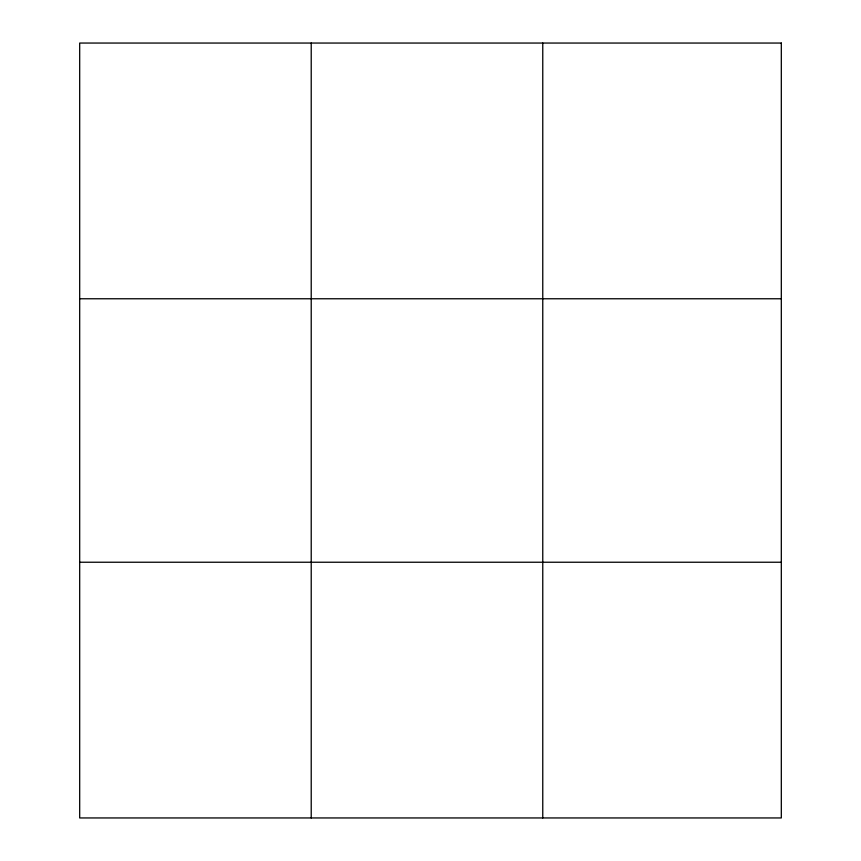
<?xml version="1.0" encoding="UTF-8"?>
<svg xmlns="http://www.w3.org/2000/svg" width="861" height="861" viewBox="0 0 861 861"><rect width="100%" height="100%" fill="white"/><g stroke="black" fill="none" stroke-linecap="round" stroke-linejoin="round"><path stroke-width="1.29" d="M311.219 817.95L311.219 43.05M542.764 817.95L542.764 43.05M79.686 298.767L781.314 298.767M79.686 562.233L781.314 562.233M781.314 43.05L781.314 817.95L79.686 817.95L79.686 43.05L781.314 43.05"/></g></svg>
